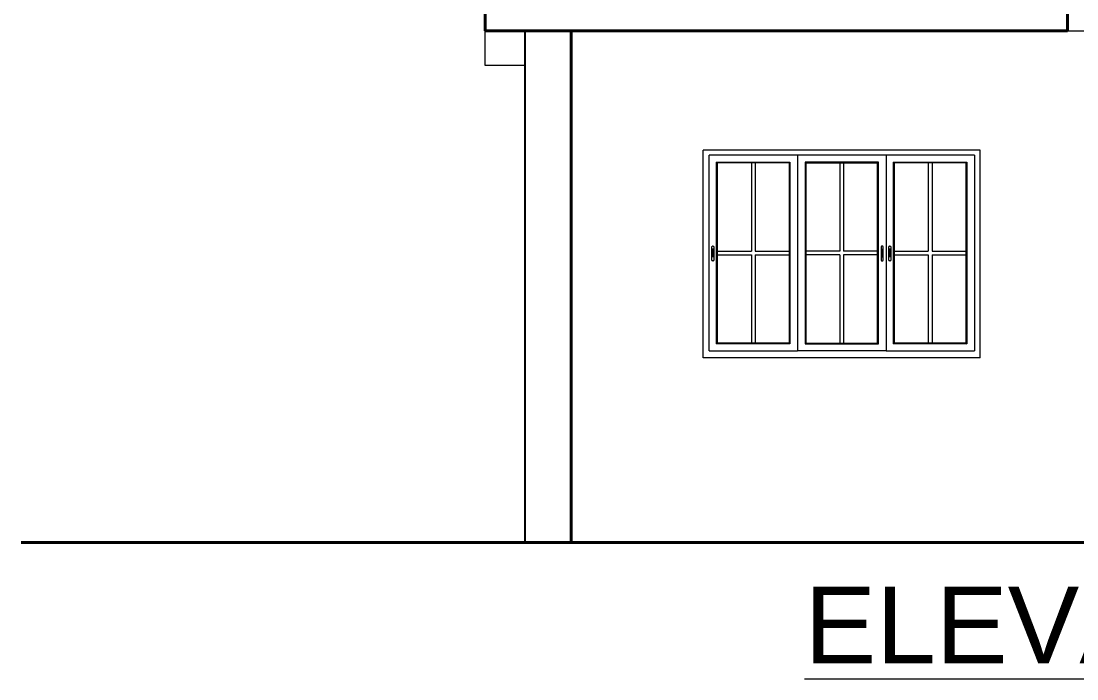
# Model space of a CAD drawing. Header units: inches. Extents: x 135267 to 147066, y -21506 to -19082.
# Drawn here: x 145093.7 to 145368.1, y -20672.1 to -20501.1 of the extents above; entities that cross this region are included whole.
import ezdxf

# ---------------------------------------------------------------- set-up
doc = ezdxf.new("R2010")
doc.units = ezdxf.units.IN
doc.header["$LTSCALE"] = 0.5
doc.header["$MEASUREMENT"] = 0
for name, color, linetype, lineweight in [('HACTH', 253, 'Continuous', 9), ('PARAPET', 50, 'Continuous', 13), ('Text-100.w', 254, 'Continuous', 9), ('wall', 1, 'Continuous', 40), ('wall light', 6, 'Continuous', 25), ('window', 4, 'Continuous', 13)]:
    doc.layers.add(name, color=color, linetype=linetype, lineweight=lineweight)
doc.styles.add('arial', font='arial.ttf')

msp = doc.modelspace()

# ---------------------------------------------------------------- linework, layer by layer
at = {"layer": 'HACTH'}
msp.add_line((145365.69, -20503.61), (145383.59, -20503.61), dxfattribs=at)
at = {"layer": 'PARAPET'}
for p, q in [((145214.36, -20512.61), (145214.36, -20503.61)), ((145224.69, -20512.61), (145214.36, -20512.61))]:
    msp.add_line(p, q, dxfattribs=at)
at = {"layer": 'wall'}
for p, q in [((145214.36, -20503.61), (145214.36, -20498.61)), ((145365.69, -20498.61), (145365.69, -20503.61)), ((145214.36, -20503.61), (145224.69, -20503.61)), ((145224.69, -20503.61), (145365.69, -20503.61)), ((145236.69, -20503.61), (145236.69, -20636.61)), ((145093.69, -20636.61), (145732.13, -20636.61))]:
    msp.add_line(p, q, dxfattribs=at)
at = {"layer": 'wall light'}
msp.add_line((145224.69, -20636.61), (145224.69, -20503.61), dxfattribs=at)
at = {"layer": 'window'}
for p, q in [((145271.02, -20588.61), (145271.02, -20534.61)), ((145343.02, -20534.61), (145271.02, -20534.61)), ((145272.52, -20586.83), (145272.52, -20535.94)), ((145341.52, -20535.94), (145272.52, -20535.94)), ((145295.52, -20535.94), (145295.52, -20586.83)), ((145318.52, -20535.94), (145318.52, -20586.83)), ((145341.52, -20535.94), (145341.52, -20586.83)), ((145343.02, -20588.61), (145343.02, -20534.61)), ((145274.48, -20585.03), (145274.48, -20537.74)), ((145274.48, -20537.74), (145293.55, -20537.74)), ((145274.72, -20537.97), (145274.48, -20537.74)), ((145274.72, -20584.81), (145274.72, -20537.97)), ((145293.31, -20537.97), (145274.72, -20537.97)), ((145283.52, -20537.97), (145283.52, -20560.94)), ((145284.51, -20537.97), (145284.51, -20560.94)), ((145293.31, -20537.97), (145293.55, -20537.74)), ((145293.31, -20537.97), (145293.31, -20584.81)), ((145293.55, -20537.74), (145293.55, -20585.03)), ((145316.55, -20537.74), (145297.48, -20537.74)), ((145297.48, -20537.74), (145297.48, -20585.03)), ((145297.72, -20537.97), (145297.48, -20537.74)), ((145297.72, -20537.97), (145297.72, -20584.81)), ((145297.72, -20537.97), (145316.31, -20537.97)), ((145306.52, -20537.97), (145306.52, -20560.94)), ((145307.51, -20537.97), (145307.51, -20560.94)), ((145316.31, -20537.97), (145316.55, -20537.74)), ((145316.31, -20584.81), (145316.31, -20537.97)), ((145316.55, -20585.03), (145316.55, -20537.74)), ((145320.48, -20585.03), (145320.48, -20537.74)), ((145320.48, -20537.74), (145339.55, -20537.74)), ((145320.72, -20537.97), (145320.48, -20537.74)), ((145320.72, -20584.81), (145320.72, -20537.97)), ((145339.31, -20537.97), (145320.72, -20537.97)), ((145329.52, -20537.97), (145329.52, -20560.94)), ((145330.51, -20537.97), (145330.51, -20560.94)), ((145339.31, -20537.97), (145339.55, -20537.74)), ((145339.31, -20537.97), (145339.31, -20584.81)), ((145339.55, -20537.74), (145339.55, -20585.03)), ((145273.24, -20559.79), (145273.25, -20559.75)), ((145273.24, -20559.82), (145273.25, -20559.75)), ((145273.24, -20559.82), (145273.24, -20559.79)), ((145273.24, -20563.21), (145273.24, -20559.82)), ((145273.25, -20559.75), (145273.27, -20559.72)), ((145273.27, -20559.72), (145273.29, -20559.69)), ((145273.32, -20559.66), (145273.29, -20559.69)), ((145273.35, -20559.64), (145273.32, -20559.66)), ((145273.34, -20560.49), (145273.33, -20560.52)), ((145273.33, -20560.52), (145273.33, -20560.54)), ((145273.33, -20560.54), (145273.33, -20562.25)), ((145273.35, -20560.47), (145273.34, -20560.49)), ((145273.35, -20559.64), (145273.39, -20559.62)), ((145273.36, -20560.45), (145273.35, -20560.47)), ((145273.38, -20560.43), (145273.36, -20560.45)), ((145273.4, -20560.42), (145273.38, -20560.43)), ((145273.43, -20559.61), (145273.39, -20559.62)), ((145273.43, -20560.41), (145273.4, -20560.42)), ((145273.47, -20559.6), (145273.43, -20559.61)), ((145273.45, -20560.4), (145273.43, -20560.41)), ((145273.48, -20560.39), (145273.45, -20560.4)), ((145273.51, -20559.6), (145273.47, -20559.6)), ((145273.51, -20560.39), (145273.48, -20560.39)), ((145273.55, -20559.6), (145273.51, -20559.6)), ((145273.54, -20560.39), (145273.51, -20560.39)), ((145273.57, -20560.4), (145273.54, -20560.39)), ((145273.55, -20559.6), (145273.59, -20559.61)), ((145273.59, -20560.41), (145273.57, -20560.4)), ((145273.59, -20559.61), (145273.63, -20559.62)), ((145273.62, -20560.42), (145273.59, -20560.41)), ((145273.64, -20560.43), (145273.62, -20560.42)), ((145273.63, -20559.62), (145273.67, -20559.64)), ((145273.66, -20560.45), (145273.64, -20560.43)), ((145273.67, -20560.47), (145273.66, -20560.45)), ((145273.67, -20559.64), (145273.7, -20559.66)), ((145273.68, -20560.49), (145273.67, -20560.47)), ((145273.69, -20560.52), (145273.68, -20560.49)), ((145273.69, -20560.54), (145273.69, -20560.52)), ((145273.69, -20562.25), (145273.69, -20560.54)), ((145273.7, -20559.66), (145273.73, -20559.69)), ((145273.75, -20559.72), (145273.73, -20559.69)), ((145273.77, -20559.75), (145273.75, -20559.72)), ((145273.78, -20559.79), (145273.77, -20559.75)), ((145273.78, -20559.79), (145273.78, -20559.82)), ((145273.78, -20559.82), (145273.78, -20563.21)), ((145274.72, -20560.94), (145283.52, -20560.94)), ((145284.51, -20560.94), (145293.31, -20560.94)), ((145306.52, -20560.94), (145297.72, -20560.94)), ((145316.31, -20560.94), (145307.51, -20560.94)), ((145317.26, -20559.75), (145317.25, -20559.79)), ((145317.25, -20559.79), (145317.25, -20559.82)), ((145317.25, -20559.82), (145317.25, -20563.21)), ((145317.28, -20559.72), (145317.26, -20559.75)), ((145317.3, -20559.69), (145317.28, -20559.72)), ((145317.33, -20559.66), (145317.3, -20559.69)), ((145317.36, -20559.64), (145317.33, -20559.66)), ((145317.34, -20560.52), (145317.35, -20560.49)), ((145317.34, -20560.54), (145317.34, -20560.52)), ((145317.34, -20560.79), (145317.34, -20560.54)), ((145317.34, -20560.76), (145317.35, -20560.74)), ((145317.34, -20560.79), (145317.34, -20560.76)), ((145317.34, -20562.25), (145317.34, -20560.79)), ((145317.35, -20560.49), (145317.36, -20560.47)), ((145317.35, -20560.74), (145317.36, -20560.72)), ((145317.4, -20559.62), (145317.36, -20559.64)), ((145317.36, -20560.47), (145317.37, -20560.45)), ((145317.36, -20560.72), (145317.37, -20560.7)), ((145317.37, -20560.45), (145317.39, -20560.43)), ((145317.37, -20560.7), (145317.39, -20560.68)), ((145317.39, -20560.43), (145317.41, -20560.42)), ((145317.39, -20560.68), (145317.41, -20560.67)), ((145317.44, -20559.61), (145317.4, -20559.62)), ((145317.41, -20560.42), (145317.44, -20560.41)), ((145317.41, -20560.67), (145317.44, -20560.66)), ((145317.48, -20559.6), (145317.44, -20559.61)), ((145317.44, -20560.41), (145317.46, -20560.4)), ((145317.44, -20560.66), (145317.46, -20560.65)), ((145317.46, -20560.4), (145317.49, -20560.39)), ((145317.46, -20560.65), (145317.49, -20560.64)), ((145317.52, -20559.6), (145317.48, -20559.6)), ((145317.49, -20560.39), (145317.52, -20560.39)), ((145317.49, -20560.64), (145317.52, -20560.64)), ((145317.56, -20559.6), (145317.52, -20559.6)), ((145317.52, -20560.39), (145317.55, -20560.39)), ((145317.52, -20560.64), (145317.55, -20560.64)), ((145317.55, -20560.39), (145317.58, -20560.4)), ((145317.55, -20560.64), (145317.58, -20560.65)), ((145317.6, -20559.61), (145317.56, -20559.6)), ((145317.58, -20560.4), (145317.6, -20560.41)), ((145317.58, -20560.65), (145317.6, -20560.66)), ((145317.64, -20559.62), (145317.6, -20559.61)), ((145317.6, -20560.41), (145317.63, -20560.42)), ((145317.6, -20560.66), (145317.63, -20560.67)), ((145317.63, -20560.42), (145317.65, -20560.43)), ((145317.63, -20560.67), (145317.65, -20560.68)), ((145317.68, -20559.64), (145317.64, -20559.62)), ((145317.65, -20560.43), (145317.67, -20560.45)), ((145317.65, -20560.68), (145317.67, -20560.7)), ((145317.67, -20560.45), (145317.68, -20560.47)), ((145317.67, -20560.7), (145317.68, -20560.72)), ((145317.71, -20559.66), (145317.68, -20559.64)), ((145317.68, -20560.47), (145317.69, -20560.49)), ((145317.68, -20560.72), (145317.69, -20560.74)), ((145317.69, -20560.49), (145317.7, -20560.52)), ((145317.69, -20560.74), (145317.7, -20560.76)), ((145317.7, -20560.52), (145317.7, -20560.54)), ((145317.7, -20562.25), (145317.7, -20560.54)), ((145317.7, -20560.76), (145317.7, -20560.79)), ((145317.74, -20559.69), (145317.71, -20559.66)), ((145317.76, -20559.72), (145317.74, -20559.69)), ((145317.78, -20559.75), (145317.76, -20559.72)), ((145317.79, -20559.79), (145317.78, -20559.75)), ((145317.79, -20559.82), (145317.78, -20559.75)), ((145317.79, -20559.82), (145317.79, -20559.79)), ((145317.79, -20563.21), (145317.79, -20559.82)), ((145319.24, -20559.79), (145319.25, -20559.75)), ((145319.24, -20559.82), (145319.25, -20559.75)), ((145319.24, -20559.82), (145319.24, -20559.79)), ((145319.24, -20563.21), (145319.24, -20559.82)), ((145319.25, -20559.75), (145319.27, -20559.72)), ((145319.27, -20559.72), (145319.29, -20559.69)), ((145319.32, -20559.66), (145319.29, -20559.69)), ((145319.35, -20559.64), (145319.32, -20559.66)), ((145319.34, -20560.49), (145319.33, -20560.52)), ((145319.33, -20560.52), (145319.33, -20560.54)), ((145319.33, -20560.54), (145319.33, -20562.25)), ((145319.35, -20560.47), (145319.34, -20560.49)), ((145319.35, -20559.64), (145319.39, -20559.62)), ((145319.36, -20560.45), (145319.35, -20560.47)), ((145319.38, -20560.43), (145319.36, -20560.45)), ((145319.4, -20560.42), (145319.38, -20560.43)), ((145319.43, -20559.61), (145319.39, -20559.62)), ((145319.43, -20560.41), (145319.4, -20560.42)), ((145319.47, -20559.6), (145319.43, -20559.61)), ((145319.45, -20560.4), (145319.43, -20560.41)), ((145319.48, -20560.39), (145319.45, -20560.4)), ((145319.51, -20559.6), (145319.47, -20559.6)), ((145319.51, -20560.39), (145319.48, -20560.39)), ((145319.55, -20559.6), (145319.51, -20559.6)), ((145319.54, -20560.39), (145319.51, -20560.39)), ((145319.57, -20560.4), (145319.54, -20560.39)), ((145319.55, -20559.6), (145319.59, -20559.61)), ((145319.59, -20560.41), (145319.57, -20560.4)), ((145319.59, -20559.61), (145319.63, -20559.62)), ((145319.62, -20560.42), (145319.59, -20560.41)), ((145319.64, -20560.43), (145319.62, -20560.42)), ((145319.63, -20559.62), (145319.67, -20559.64)), ((145319.66, -20560.45), (145319.64, -20560.43)), ((145319.67, -20560.47), (145319.66, -20560.45)), ((145319.67, -20559.64), (145319.7, -20559.66)), ((145319.68, -20560.49), (145319.67, -20560.47)), ((145319.69, -20560.52), (145319.68, -20560.49)), ((145319.69, -20560.54), (145319.69, -20560.52)), ((145319.69, -20562.25), (145319.69, -20560.54)), ((145319.7, -20559.66), (145319.73, -20559.69)), ((145319.75, -20559.72), (145319.73, -20559.69)), ((145319.77, -20559.75), (145319.75, -20559.72)), ((145319.78, -20559.79), (145319.77, -20559.75)), ((145319.78, -20559.79), (145319.78, -20559.82)), ((145319.78, -20559.82), (145319.78, -20563.21)), ((145320.72, -20560.94), (145329.52, -20560.94)), ((145330.51, -20560.94), (145339.31, -20560.94)), ((145273.24, -20563.25), (145273.24, -20563.21)), ((145273.25, -20563.28), (145273.24, -20563.25)), ((145273.25, -20563.28), (145273.27, -20563.31)), ((145273.27, -20563.31), (145273.29, -20563.34)), ((145273.29, -20563.34), (145273.32, -20563.37)), ((145273.35, -20563.39), (145273.32, -20563.37)), ((145273.33, -20562.27), (145273.33, -20562.25)), ((145273.34, -20562.29), (145273.33, -20562.27)), ((145273.35, -20562.31), (145273.34, -20562.29)), ((145273.36, -20562.33), (145273.35, -20562.31)), ((145273.39, -20563.41), (145273.35, -20563.39)), ((145273.38, -20562.35), (145273.36, -20562.33)), ((145273.4, -20562.37), (145273.38, -20562.35)), ((145273.39, -20563.41), (145273.43, -20563.42)), ((145273.43, -20562.38), (145273.4, -20562.37)), ((145273.45, -20562.39), (145273.43, -20562.38)), ((145273.47, -20563.43), (145273.43, -20563.42)), ((145273.48, -20562.39), (145273.45, -20562.39)), ((145273.51, -20563.43), (145273.47, -20563.43)), ((145273.51, -20562.39), (145273.48, -20562.39)), ((145273.54, -20562.39), (145273.51, -20562.39)), ((145273.51, -20563.43), (145273.55, -20563.43)), ((145273.57, -20562.39), (145273.54, -20562.39)), ((145273.55, -20563.43), (145273.59, -20563.42)), ((145273.59, -20562.38), (145273.57, -20562.39)), ((145273.62, -20562.37), (145273.59, -20562.38)), ((145273.63, -20563.41), (145273.59, -20563.42)), ((145273.64, -20562.35), (145273.62, -20562.37)), ((145273.67, -20563.39), (145273.63, -20563.41)), ((145273.66, -20562.33), (145273.64, -20562.35)), ((145273.67, -20562.31), (145273.66, -20562.33)), ((145273.68, -20562.29), (145273.67, -20562.31)), ((145273.67, -20563.39), (145273.7, -20563.37)), ((145273.69, -20562.27), (145273.68, -20562.29)), ((145273.69, -20562.25), (145273.69, -20562.27)), ((145273.7, -20563.37), (145273.73, -20563.34)), ((145273.73, -20563.34), (145273.75, -20563.31)), ((145273.77, -20563.28), (145273.75, -20563.31)), ((145273.78, -20563.21), (145273.77, -20563.28)), ((145273.78, -20563.25), (145273.77, -20563.28)), ((145273.78, -20563.25), (145273.78, -20563.21)), ((145274.72, -20561.84), (145283.52, -20561.84)), ((145283.52, -20561.84), (145283.52, -20584.81)), ((145284.51, -20561.84), (145293.31, -20561.84)), ((145284.51, -20561.84), (145284.51, -20584.81)), ((145306.52, -20561.84), (145297.72, -20561.84)), ((145306.52, -20561.84), (145306.52, -20584.81)), ((145307.51, -20561.84), (145307.51, -20584.81)), ((145316.31, -20561.84), (145307.51, -20561.84)), ((145317.25, -20563.25), (145317.25, -20563.21)), ((145317.25, -20563.21), (145317.26, -20563.28)), ((145317.25, -20563.25), (145317.26, -20563.28)), ((145317.26, -20563.28), (145317.28, -20563.31)), ((145317.28, -20563.31), (145317.3, -20563.34)), ((145317.3, -20563.34), (145317.33, -20563.37)), ((145317.33, -20563.37), (145317.36, -20563.39)), ((145317.34, -20562.25), (145317.34, -20562.27)), ((145317.34, -20562.27), (145317.35, -20562.29)), ((145317.35, -20562.29), (145317.36, -20562.31)), ((145317.36, -20562.31), (145317.37, -20562.33)), ((145317.36, -20563.39), (145317.4, -20563.41)), ((145317.37, -20562.33), (145317.39, -20562.35)), ((145317.39, -20562.35), (145317.41, -20562.37)), ((145317.4, -20563.41), (145317.44, -20563.42)), ((145317.41, -20562.37), (145317.44, -20562.38)), ((145317.44, -20562.38), (145317.46, -20562.39)), ((145317.44, -20563.42), (145317.48, -20563.43)), ((145317.46, -20562.39), (145317.49, -20562.39)), ((145317.48, -20563.43), (145317.52, -20563.43)), ((145317.49, -20562.39), (145317.52, -20562.39)), ((145317.52, -20562.39), (145317.55, -20562.39)), ((145317.52, -20563.43), (145317.56, -20563.43)), ((145317.55, -20562.39), (145317.58, -20562.39)), ((145317.56, -20563.43), (145317.6, -20563.42)), ((145317.58, -20562.39), (145317.6, -20562.38)), ((145317.6, -20562.38), (145317.63, -20562.37)), ((145317.6, -20563.42), (145317.64, -20563.41)), ((145317.63, -20562.37), (145317.65, -20562.35)), ((145317.64, -20563.41), (145317.68, -20563.39)), ((145317.65, -20562.35), (145317.67, -20562.33)), ((145317.67, -20562.33), (145317.68, -20562.31)), ((145317.68, -20562.31), (145317.69, -20562.29)), ((145317.68, -20563.39), (145317.71, -20563.37)), ((145317.69, -20562.29), (145317.7, -20562.27)), ((145317.7, -20562.27), (145317.7, -20562.25)), ((145317.71, -20563.37), (145317.74, -20563.34)), ((145317.74, -20563.34), (145317.76, -20563.31)), ((145317.76, -20563.31), (145317.78, -20563.28)), ((145317.78, -20563.28), (145317.79, -20563.25)), ((145317.79, -20563.25), (145317.79, -20563.21)), ((145319.24, -20563.25), (145319.24, -20563.21)), ((145319.25, -20563.28), (145319.24, -20563.25)), ((145319.25, -20563.28), (145319.27, -20563.31)), ((145319.27, -20563.31), (145319.29, -20563.34)), ((145319.29, -20563.34), (145319.32, -20563.37)), ((145319.35, -20563.39), (145319.32, -20563.37)), ((145319.33, -20562.27), (145319.33, -20562.25)), ((145319.34, -20562.29), (145319.33, -20562.27)), ((145319.35, -20562.31), (145319.34, -20562.29)), ((145319.36, -20562.33), (145319.35, -20562.31)), ((145319.39, -20563.41), (145319.35, -20563.39)), ((145319.38, -20562.35), (145319.36, -20562.33)), ((145319.4, -20562.37), (145319.38, -20562.35)), ((145319.39, -20563.41), (145319.43, -20563.42)), ((145319.43, -20562.38), (145319.4, -20562.37)), ((145319.45, -20562.39), (145319.43, -20562.38)), ((145319.47, -20563.43), (145319.43, -20563.42)), ((145319.48, -20562.39), (145319.45, -20562.39)), ((145319.51, -20563.43), (145319.47, -20563.43)), ((145319.51, -20562.39), (145319.48, -20562.39)), ((145319.54, -20562.39), (145319.51, -20562.39)), ((145319.51, -20563.43), (145319.55, -20563.43)), ((145319.57, -20562.39), (145319.54, -20562.39)), ((145319.55, -20563.43), (145319.59, -20563.42)), ((145319.59, -20562.38), (145319.57, -20562.39)), ((145319.62, -20562.37), (145319.59, -20562.38)), ((145319.63, -20563.41), (145319.59, -20563.42)), ((145319.64, -20562.35), (145319.62, -20562.37)), ((145319.67, -20563.39), (145319.63, -20563.41)), ((145319.66, -20562.33), (145319.64, -20562.35)), ((145319.67, -20562.31), (145319.66, -20562.33)), ((145319.68, -20562.29), (145319.67, -20562.31)), ((145319.67, -20563.39), (145319.7, -20563.37)), ((145319.69, -20562.27), (145319.68, -20562.29)), ((145319.69, -20562.25), (145319.69, -20562.27)), ((145319.7, -20563.37), (145319.73, -20563.34)), ((145319.73, -20563.34), (145319.75, -20563.31)), ((145319.77, -20563.28), (145319.75, -20563.31)), ((145319.78, -20563.21), (145319.77, -20563.28)), ((145319.78, -20563.25), (145319.77, -20563.28)), ((145319.78, -20563.25), (145319.78, -20563.21)), ((145320.72, -20561.84), (145329.52, -20561.84)), ((145329.52, -20561.84), (145329.52, -20584.81)), ((145330.51, -20561.84), (145339.31, -20561.84)), ((145330.51, -20561.84), (145330.51, -20584.81)), ((145274.48, -20585.03), (145274.72, -20584.81)), ((145293.55, -20585.03), (145274.48, -20585.03)), ((145293.31, -20584.81), (145274.72, -20584.81)), ((145293.31, -20584.81), (145293.55, -20585.03)), ((145297.72, -20584.81), (145297.48, -20585.03)), ((145297.48, -20585.03), (145316.55, -20585.03)), ((145297.72, -20584.81), (145316.31, -20584.81)), ((145316.55, -20585.03), (145316.31, -20584.81)), ((145320.48, -20585.03), (145320.72, -20584.81)), ((145339.55, -20585.03), (145320.48, -20585.03)), ((145339.31, -20584.81), (145320.72, -20584.81)), ((145339.31, -20584.81), (145339.55, -20585.03)), ((145343.02, -20588.61), (145271.02, -20588.61)), ((145272.52, -20586.83), (145295.52, -20586.83)), ((145318.52, -20586.83), (145295.52, -20586.83)), ((145318.52, -20586.83), (145341.52, -20586.83))]:
    msp.add_line(p, q, dxfattribs=at)

# ---------------------------------------------------------------- texts
at = {"layer": 'Text-100.w', "insert": (145458.01, -20648.08), "char_height": 20, "attachment_point": 2, "style": 'arial'}
msp.add_mtext_dynamic_manual_height_columns('{\\LELEVATION ELEVATION}', width=940.9712, gutter_width=100, heights=[0], dxfattribs=at)

doc.saveas('drawing.dxf')
